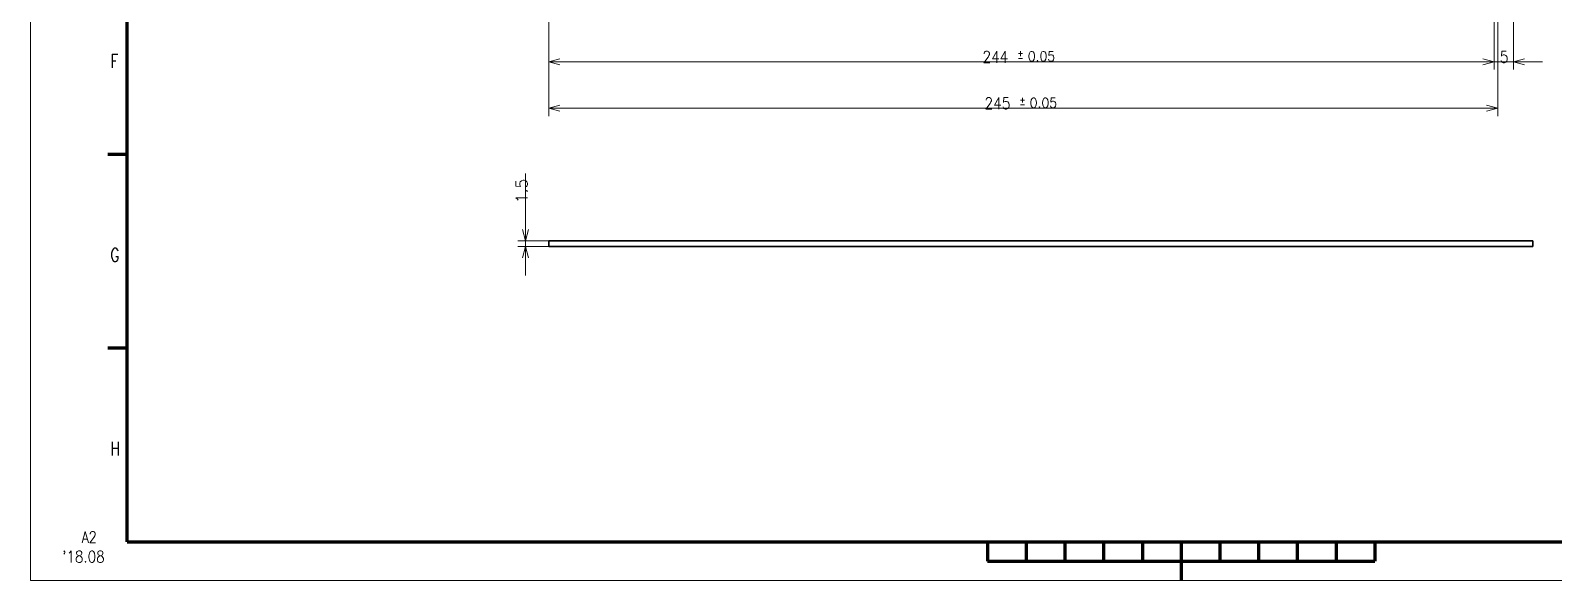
# Paper-space layout 'Sheet 1' of a CAD drawing. Header units: millimetres. Extents: x 0 to 594, y 0 to 420.
# Drawn here: x 0 to 393.1, y 0 to 141.9 of the extents above; entities that cross this region are included whole.
import ezdxf

# ---------------------------------------------------------------- set-up
doc = ezdxf.new("R2010")
doc.units = ezdxf.units.MM
doc.layers.add('1', color=7, linetype='Continuous')
doc.styles.add('kanji2', font='simplex.shx', dxfattribs={"bigfont": 'bigfont.shx'})

psp = doc.layouts.new('Sheet 1')

# ---------------------------------------------------------------- linework, layer by layer
at = {"layer": '1', "color": 146, "linetype": 'Continuous', "lineweight": 13}
for p, q in [((0, 0), (0, 420)), ((382.766174, 319.351685), (382.766174, 131.851685)), ((377.766174, 314.751678), (377.766174, 131.851685)), ((378.766174, 302.101685), (378.766174, 119.851677)), ((377.766174, 196.851685), (377.766174, 131.851685)), ((133.76619, 193.851685), (133.76619, 119.851677)), ((133.76619, 193.851685), (133.76619, 131.851685)), ((133.76619, 133.851685), (136.663956, 134.628128)), ((133.76619, 133.851685), (377.766174, 133.851685)), ((136.663956, 133.075226), (133.76619, 133.851685)), ((256.04538, 135.951675), (255.04538, 135.951675)), ((255.04538, 134.701263), (256.04538, 134.701263)), ((255.54538, 136.576675), (255.54538, 135.326675)), ((370.266205, 133.851685), (390.266174, 133.851685)), ((374.868408, 134.628128), (377.766174, 133.851685)), ((374.868408, 134.628128), (377.766174, 133.851685)), ((377.766174, 133.851685), (374.868408, 133.075226)), ((377.766174, 133.851685), (374.868408, 133.075226)), ((382.766174, 133.851685), (385.66394, 134.628128)), ((385.66394, 133.075226), (382.766174, 133.851685)), ((133.76619, 121.851677), (136.663956, 122.628136)), ((256.54538, 123.951675), (255.54538, 123.951675)), ((255.54538, 122.701271), (256.54538, 122.701271)), ((256.04538, 124.576675), (256.04538, 123.326675)), ((375.868408, 122.628136), (378.766174, 121.851677)), ((378.766174, 121.851677), (133.76619, 121.851677)), ((136.663956, 121.075218), (133.76619, 121.851677)), ((378.766174, 121.851677), (375.868408, 121.075218)), ((127.76619, 104.985268), (127.76619, 78.670708)), ((127.76619, 87.670715), (126.989731, 90.568489)), ((128.542633, 90.568489), (127.76619, 87.670715)), ((133.76619, 87.670715), (125.76619, 87.670715)), ((133.76619, 86.170715), (125.76619, 86.170715)), ((126.989731, 83.272934), (127.76619, 86.170715)), ((127.76619, 86.170715), (128.542633, 83.272934)), ((0, 0), (594, 0))]:
    psp.add_line(p, q, dxfattribs=at)
at = {"layer": '1', "color": 146, "linetype": 'Continuous', "lineweight": 70}
for p, q in [((25.000002, 10), (25.000002, 410)), ((20, 110.000008), (25.000002, 110.000008)), ((20, 60.000004), (25.000002, 60.000004)), ((25.000002, 10), (584, 10)), ((247, 10), (247, 5)), ((257, 10), (257, 5)), ((267, 10), (267, 5)), ((277, 10), (277, 5)), ((287, 10), (287, 5)), ((297, 10), (297, 0)), ((307, 10), (307, 5)), ((317, 10), (317, 5)), ((327.000031, 10), (327.000031, 5)), ((337, 10), (337, 5)), ((347.000031, 10), (347.000031, 5)), ((247, 5), (347.000031, 5))]:
    psp.add_line(p, q, dxfattribs=at)
at = {"layer": '1', "color": 18, "linetype": 'Continuous', "lineweight": 35}
for p, q in [((133.76619, 87.670715), (133.76619, 86.170715)), ((133.76619, 87.670715), (387.766205, 87.670715)), ((387.766205, 87.670715), (387.766205, 86.170715)), ((133.76619, 86.170715), (387.766205, 86.170715))]:
    psp.add_line(p, q, dxfattribs=at)

# ---------------------------------------------------------------- texts
at = {"layer": '1', "color": 146, "linetype": 'Continuous', "lineweight": 13, "attachment_point": 7, "line_spacing_factor": 0.903614, "style": 'kanji2'}
for s, insert, char_height in [('\\W0.7746;F', (20.614537, 132.277574), 3.5), ('\\W0.8639;244', (245.729969, 133.618168), 3), ('\\W0.9412;0.05', (257.42788, 134.007086), 2.5), ('\\W0.8825;5', (379.237796, 133.618168), 3), ('\\W0.8720;245', (246.229969, 121.618168), 3), ('\\W0.9412;0.05', (257.92788, 122.007086), 2.5), ('\\W0.7510;G', (20.614537, 82.277574), 3.5), ('\\W0.7510;H', (20.614537, 32.277574), 3.5), ('\\W0.7953;A2', (13.202787, 9.684599), 3), ("\\W0.8523;'18.08", (8.198063, 4.666493), 3)]:
    psp.add_mtext(s, dxfattribs=dict(at, insert=insert, char_height=char_height))
at = {"layer": '1', "color": 146, "linetype": 'Continuous', "lineweight": 13, "insert": (128.293691, 97.395834), "char_height": 3, "attachment_point": 7, "rotation": 90, "line_spacing_factor": 0.903614, "style": 'kanji2'}
psp.add_mtext('\\W0.9725;1.5', dxfattribs=at)

doc.saveas('drawing.dxf')
